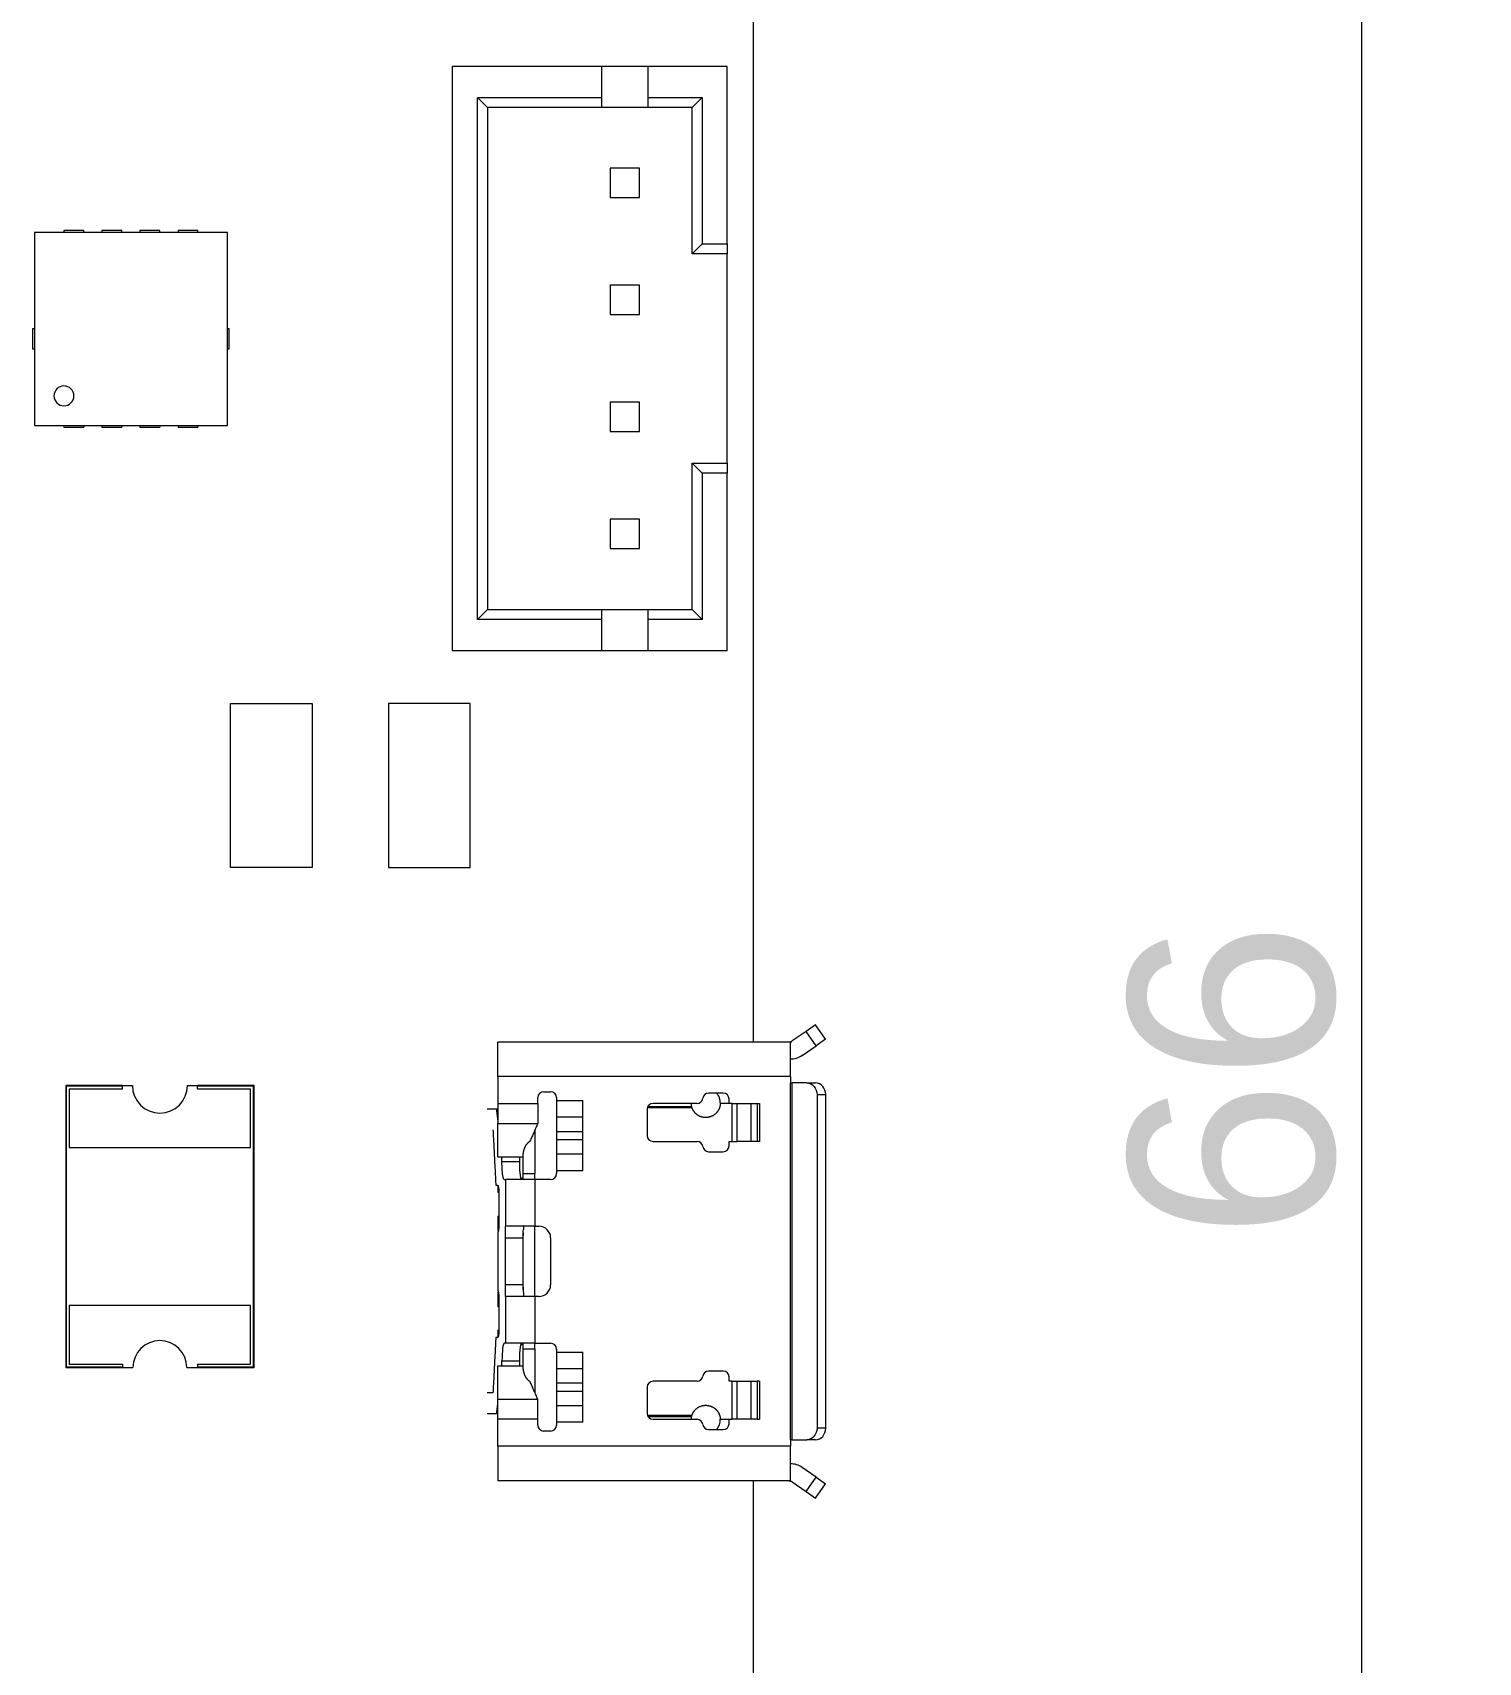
# Model space of a CAD drawing. Header units: millimetres. Extents: x 4 to 289, y 68 to 174.
# Drawn here: x 111.34 to 136.05, y 100.34 to 128.2 of the extents above; entities that cross this region are included whole.
import ezdxf

# ---------------------------------------------------------------- set-up
doc = ezdxf.new("R2010")
doc.units = ezdxf.units.MM
doc.layers.add('1', color=7, linetype='Continuous', true_color=0xffffff)
doc.styles.add('Arial Unicode MS', font='ARIALUNI.TTF')
doc.dimstyles.get("Standard").update_dxf_attribs({"dimtxt": 0.18, "dimasz": 0.18, "dimexe": 0.18, "dimexo": 0.0625, "dimgap": 0.09, "dimtad": 0, "dimtih": 1, "dimtoh": 1, "dimdec": 4, "dimzin": 0, "dimdsep": 46, "dimtxsty": 'Standard', "dimcen": 0.09, "dimadec": 0, "dimazin": 0, "dimtfac": 1, "dimtdec": 4, "dimtofl": 0, "dimtmove": 0, "dimatfit": 3, "dimfxl": 0, "dimtolj": 1, "dimtzin": 0, "dimarcsym": 0})

# ---------------------------------------------------------------- blocks, each defined once
blk = doc.blocks.new('_U1')
at = {"layer": '1', "color": 35, "lineweight": 13}
for p, q in [((119.164, 142.239), (136.051, 142.239)), ((134.051, 142.239), (134.051, 76.239)), ((119.164, 76.239), (136.051, 76.239))]:
    blk.add_line(p, q, dxfattribs=at)
at = {"layer": '1', "color": 35, "lineweight": 18}
for points in [[(134.051, 142.239), (134.989, 138.739), (133.113, 138.739)], [(134.051, 76.239), (133.113, 79.739), (134.989, 79.739)]]:
    blk.add_solid(points, dxfattribs=at)
at = {"layer": '1', "color": 35, "linetype": 'Continuous', "lineweight": 13, "insert": (133.626, 107.57), "char_height": 3.5, "attachment_point": 7, "rotation": 90, "line_spacing_factor": 1.069626, "style": 'Arial Unicode MS'}
blk.add_mtext('\\W1.0000;66', dxfattribs=at)

msp = doc.modelspace()

# ---------------------------------------------------------------- linework, layer by layer
at = {"layer": '1', "color": 155, "linetype": 'Continuous', "lineweight": 18}
for p, q in [((123.664, 110.943), (123.664, 144.739)), ((121.064, 127.619), (118.514, 127.619)), ((118.514, 127.619), (118.514, 117.639)), ((121.864, 127.619), (121.064, 127.619)), ((121.064, 127.619), (121.064, 127.089)), ((121.864, 127.089), (121.864, 127.619)), ((123.214, 127.619), (121.864, 127.619)), ((123.214, 124.589), (123.214, 127.619)), ((119.114, 126.919), (118.944, 127.089)), ((118.944, 118.169), (118.944, 127.089)), ((118.944, 127.089), (121.064, 127.089)), ((121.064, 127.089), (121.064, 126.919)), ((121.864, 126.919), (121.864, 127.089)), ((121.864, 127.089), (122.784, 127.089)), ((122.614, 126.919), (122.784, 127.089)), ((122.784, 127.089), (122.784, 124.589)), ((121.064, 126.919), (119.114, 126.919)), ((119.114, 126.919), (119.114, 118.339)), ((121.864, 126.919), (121.064, 126.919)), ((122.614, 126.919), (121.864, 126.919)), ((122.614, 124.419), (122.614, 126.919)), ((121.214, 125.879), (121.214, 125.379)), ((121.714, 125.879), (121.214, 125.879)), ((121.714, 125.379), (121.714, 125.879)), ((121.214, 125.379), (121.714, 125.379)), ((114.673, 124.784), (111.373, 124.784)), ((111.373, 124.784), (111.373, 121.484)), ((111.878, 124.814), (111.878, 124.784)), ((112.218, 124.814), (111.878, 124.814)), ((112.218, 124.784), (112.218, 124.814)), ((112.868, 124.814), (112.528, 124.814)), ((112.528, 124.814), (112.528, 124.784)), ((112.868, 124.784), (112.868, 124.814)), ((113.518, 124.814), (113.178, 124.814)), ((113.178, 124.814), (113.178, 124.784)), ((113.518, 124.784), (113.518, 124.814)), ((114.168, 124.814), (113.828, 124.814)), ((113.828, 124.814), (113.828, 124.784)), ((114.168, 124.784), (114.168, 124.814)), ((114.673, 121.484), (114.673, 124.784)), ((122.614, 124.419), (122.784, 124.589)), ((122.784, 124.589), (123.214, 124.589)), ((123.214, 124.589), (123.214, 124.419)), ((123.214, 124.419), (122.614, 124.419)), ((123.214, 120.839), (123.214, 124.419)), ((121.714, 123.879), (121.214, 123.879)), ((121.214, 123.879), (121.214, 123.379)), ((121.714, 123.379), (121.714, 123.879)), ((121.214, 123.379), (121.714, 123.379)), ((111.373, 123.134), (111.343, 123.134)), ((111.343, 123.134), (111.343, 122.794)), ((114.703, 123.134), (114.673, 123.134)), ((114.703, 122.794), (114.703, 123.134)), ((111.343, 122.794), (111.373, 122.794)), ((114.673, 122.794), (114.703, 122.794)), ((121.214, 121.879), (121.214, 121.379)), ((121.714, 121.879), (121.214, 121.879)), ((121.714, 121.379), (121.714, 121.879)), ((111.373, 121.484), (114.673, 121.484)), ((111.878, 121.484), (111.878, 121.454)), ((112.218, 121.484), (112.218, 121.454)), ((112.528, 121.484), (112.528, 121.454)), ((112.868, 121.484), (112.868, 121.454)), ((113.178, 121.484), (113.178, 121.454)), ((113.518, 121.484), (113.518, 121.454)), ((113.828, 121.484), (113.828, 121.454)), ((114.168, 121.484), (114.168, 121.454)), ((111.878, 121.454), (112.218, 121.454)), ((112.528, 121.454), (112.868, 121.454)), ((113.178, 121.454), (113.518, 121.454)), ((113.828, 121.454), (114.168, 121.454)), ((121.214, 121.379), (121.714, 121.379)), ((122.614, 118.339), (122.614, 120.839)), ((122.614, 120.839), (123.214, 120.839)), ((122.784, 120.669), (122.614, 120.839)), ((123.214, 120.669), (122.784, 120.669)), ((122.784, 120.669), (122.784, 118.169)), ((123.214, 120.839), (123.214, 120.669)), ((123.214, 117.639), (123.214, 120.669)), ((121.714, 119.879), (121.214, 119.879)), ((121.214, 119.879), (121.214, 119.379)), ((121.714, 119.379), (121.714, 119.879)), ((121.214, 119.379), (121.714, 119.379)), ((119.114, 118.339), (118.944, 118.169)), ((121.064, 118.169), (118.944, 118.169)), ((119.114, 118.339), (121.064, 118.339)), ((121.064, 118.339), (121.864, 118.339)), ((121.064, 118.339), (121.064, 118.169)), ((121.064, 118.169), (121.064, 117.639)), ((121.864, 118.169), (121.864, 118.339)), ((121.864, 118.339), (122.614, 118.339)), ((121.864, 117.639), (121.864, 118.169)), ((122.784, 118.169), (121.864, 118.169)), ((122.784, 118.169), (122.614, 118.339)), ((118.514, 117.639), (121.064, 117.639)), ((121.064, 117.639), (121.864, 117.639)), ((121.864, 117.639), (123.214, 117.639)), ((124.725, 111.24), (124.561, 111.126)), ((124.896, 110.994), (124.725, 111.24)), ((119.296, 110.354), (119.296, 110.944)), ((124.296, 110.944), (119.296, 110.944)), ((124.296, 110.944), (124.307, 110.944)), ((124.296, 110.354), (124.296, 110.944)), ((124.307, 110.955), (124.307, 110.944)), ((124.561, 111.126), (124.325, 110.963)), ((124.896, 110.994), (124.732, 110.88)), ((124.496, 110.716), (124.732, 110.88)), ((119.296, 110.354), (119.296, 109.893)), ((124.296, 110.354), (124.296, 110.244)), ((112.758, 110.199), (111.908, 110.199)), ((111.908, 110.199), (111.908, 105.379)), ((112.878, 110.189), (111.918, 110.189)), ((111.918, 110.189), (111.918, 105.389)), ((112.878, 110.139), (111.968, 110.139)), ((111.968, 110.139), (111.968, 109.139)), ((112.878, 110.199), (112.758, 110.199)), ((112.758, 110.189), (112.758, 110.199)), ((112.878, 110.139), (112.878, 110.199)), ((112.878, 110.199), (113.048, 110.199)), ((113.988, 110.199), (114.158, 110.199)), ((114.278, 110.199), (114.158, 110.199)), ((114.158, 110.139), (114.158, 110.199)), ((115.118, 110.189), (114.158, 110.189)), ((115.068, 110.139), (114.158, 110.139)), ((114.278, 110.199), (114.278, 110.189)), ((115.128, 110.199), (114.278, 110.199)), ((115.068, 109.139), (115.068, 110.139)), ((115.118, 105.389), (115.118, 110.189)), ((115.128, 105.379), (115.128, 110.199)), ((120.076, 110.094), (120.196, 110.094)), ((123.146, 110.069), (122.896, 110.069)), ((124.296, 110.244), (124.321, 110.244)), ((124.574, 110.244), (124.321, 110.244)), ((124.574, 110.244), (124.723, 110.244)), ((119.272, 109.794), (119.109, 109.794)), ((119.296, 109.893), (119.296, 109.549)), ((119.976, 109.893), (119.976, 109.994)), ((119.976, 109.893), (119.976, 109.549)), ((120.296, 109.994), (120.296, 109.944)), ((120.296, 109.944), (120.296, 109.657)), ((120.746, 108.744), (120.746, 109.944)), ((121.846, 109.794), (121.846, 109.344)), ((122.698, 109.894), (121.946, 109.894)), ((123.246, 109.894), (123.096, 109.894)), ((123.246, 109.894), (123.246, 109.969)), ((123.299, 109.894), (123.246, 109.894)), ((123.299, 109.894), (123.386, 109.894)), ((123.299, 109.244), (123.299, 109.894)), ((123.386, 109.894), (123.616, 109.894)), ((123.386, 109.244), (123.386, 109.894)), ((123.616, 109.894), (123.723, 109.894)), ((123.616, 109.894), (123.616, 109.244)), ((123.723, 109.894), (123.766, 109.894)), ((124.748, 110.044), (124.748, 104.344)), ((124.896, 110.044), (124.896, 104.344)), ((120.296, 109.657), (120.296, 109.483)), ((120.296, 109.483), (120.296, 109.204)), ((121.946, 109.244), (122.698, 109.244)), ((123.246, 109.244), (123.299, 109.244)), ((123.246, 109.169), (123.246, 109.244)), ((123.299, 109.244), (123.386, 109.244)), ((123.616, 109.244), (123.386, 109.244)), ((123.723, 109.244), (123.616, 109.244)), ((123.766, 109.244), (123.723, 109.244)), ((111.968, 109.139), (115.068, 109.139)), ((119.296, 108.981), (119.726, 108.981)), ((119.364, 108.894), (119.364, 108.981)), ((119.661, 108.981), (119.661, 108.894)), ((119.726, 108.694), (119.726, 108.99)), ((120.296, 109.204), (120.296, 109.03)), ((120.296, 109.03), (120.296, 108.744)), ((122.896, 109.069), (123.146, 109.069)), ((119.726, 108.594), (119.726, 108.694)), ((119.926, 108.594), (119.926, 108.694)), ((120.296, 108.744), (120.296, 108.694)), ((119.259, 108.494), (119.292, 108.494)), ((119.296, 108.487), (119.296, 108.369)), ((119.926, 108.594), (119.427, 108.594)), ((119.427, 108.594), (119.427, 107.794)), ((119.685, 108.619), (119.726, 108.619)), ((120.196, 108.594), (119.926, 108.594)), ((119.311, 108.369), (119.296, 108.369)), ((119.312, 108.344), (119.312, 107.844)), ((119.296, 107.969), (119.312, 107.969)), ((119.296, 107.969), (119.296, 107.719)), ((119.292, 107.694), (119.292, 106.694)), ((119.423, 106.794), (119.423, 107.594)), ((119.926, 107.794), (119.427, 107.794)), ((119.723, 107.594), (119.723, 106.794)), ((119.726, 106.71), (119.726, 107.678)), ((119.926, 106.594), (119.926, 107.794)), ((119.926, 107.794), (119.996, 107.794)), ((120.196, 107.594), (120.196, 106.794)), ((119.723, 107.319), (119.726, 107.319)), ((119.726, 107.069), (119.723, 107.069)), ((111.968, 106.439), (111.968, 105.439)), ((115.068, 106.439), (111.968, 106.439)), ((115.068, 105.439), (115.068, 106.439)), ((119.296, 106.669), (119.296, 106.419)), ((119.312, 106.544), (119.312, 106.044)), ((119.926, 106.594), (119.427, 106.594)), ((119.427, 106.594), (119.427, 105.794)), ((119.996, 106.594), (119.926, 106.594)), ((119.312, 106.419), (119.296, 106.419)), ((119.292, 105.894), (119.259, 105.894)), ((119.296, 106.019), (119.311, 106.019)), ((119.296, 106.019), (119.296, 105.9)), ((119.926, 105.794), (119.427, 105.794)), ((119.726, 105.769), (119.685, 105.769)), ((119.726, 105.694), (119.726, 105.794)), ((119.726, 105.398), (119.726, 105.694)), ((119.926, 105.694), (119.926, 105.794)), ((119.926, 105.794), (120.196, 105.794)), ((120.296, 105.694), (120.296, 105.644)), ((120.296, 105.644), (120.296, 105.357)), ((120.746, 104.444), (120.746, 105.644)), ((111.908, 105.379), (112.758, 105.379)), ((111.918, 105.389), (112.878, 105.389)), ((111.968, 105.439), (112.878, 105.439)), ((112.758, 105.379), (112.758, 105.389)), ((112.758, 105.379), (112.878, 105.379)), ((112.878, 105.439), (112.878, 105.379)), ((112.878, 105.379), (113.058, 105.379)), ((113.978, 105.379), (114.158, 105.379)), ((114.158, 105.439), (114.158, 105.379)), ((114.158, 105.439), (115.068, 105.439)), ((114.158, 105.389), (115.118, 105.389)), ((114.158, 105.379), (114.278, 105.379)), ((114.278, 105.389), (114.278, 105.379)), ((114.278, 105.379), (115.128, 105.379)), ((119.296, 105.406), (119.726, 105.406)), ((119.364, 105.406), (119.364, 105.494)), ((119.661, 105.494), (119.661, 105.406)), ((120.296, 105.357), (120.296, 105.183)), ((123.146, 105.319), (122.896, 105.319)), ((120.296, 105.183), (120.296, 104.904)), ((121.846, 105.044), (121.846, 104.594)), ((122.698, 105.144), (121.946, 105.144)), ((123.246, 105.144), (123.246, 105.219)), ((123.299, 105.144), (123.246, 105.144)), ((123.299, 105.144), (123.386, 105.144)), ((123.299, 104.494), (123.299, 105.144)), ((123.386, 105.144), (123.616, 105.144)), ((123.386, 104.494), (123.386, 105.144)), ((123.616, 105.144), (123.723, 105.144)), ((123.616, 105.144), (123.616, 104.494)), ((123.766, 105.144), (123.723, 105.144)), ((119.21, 104.944), (119.109, 104.944)), ((119.296, 104.494), (119.296, 104.838)), ((119.976, 104.494), (119.976, 104.838)), ((120.296, 104.904), (120.296, 104.73)), ((119.109, 104.594), (119.272, 104.594)), ((119.296, 104.034), (119.296, 104.494)), ((119.976, 104.394), (119.976, 104.494)), ((120.296, 104.73), (120.296, 104.444)), ((121.946, 104.494), (122.698, 104.494)), ((123.096, 104.494), (123.246, 104.494)), ((123.246, 104.419), (123.246, 104.494)), ((123.246, 104.494), (123.299, 104.494)), ((123.386, 104.494), (123.299, 104.494)), ((123.616, 104.494), (123.386, 104.494)), ((123.723, 104.494), (123.616, 104.494)), ((123.723, 104.494), (123.766, 104.494)), ((120.196, 104.294), (120.076, 104.294)), ((120.296, 104.444), (120.296, 104.394)), ((122.896, 104.319), (123.146, 104.319)), ((119.296, 104.034), (119.296, 103.444)), ((124.296, 104.144), (124.296, 104.034)), ((124.321, 104.144), (124.296, 104.144)), ((124.296, 103.434), (124.296, 104.034)), ((124.321, 104.144), (124.574, 104.144)), ((124.723, 104.144), (124.574, 104.144)), ((124.732, 103.508), (124.496, 103.671)), ((124.28, 103.444), (119.296, 103.444)), ((123.664, 73.739), (123.664, 103.444)), ((124.28, 103.434), (124.28, 103.444)), ((124.28, 103.434), (124.296, 103.434)), ((124.325, 103.425), (124.561, 103.261)), ((124.725, 103.147), (124.896, 103.394)), ((124.732, 103.508), (124.896, 103.394)), ((124.561, 103.261), (124.725, 103.147))]:
    msp.add_line(p, q, dxfattribs=at)
at = {"layer": '1', "color": 155, "linetype": 'Continuous', "lineweight": 13}
for p, q in [((124.732, 110.88), (124.561, 111.126)), ((124.296, 110.354), (119.296, 110.354)), ((124.296, 104.144), (124.296, 110.244)), ((124.321, 104.144), (124.321, 110.244)), ((119.296, 109.893), (119.976, 109.893)), ((120.296, 109.944), (120.746, 109.944)), ((122.611, 109.82), (121.85, 109.82)), ((121.859, 109.842), (122.604, 109.842)), ((123.723, 109.894), (123.723, 109.244)), ((123.766, 109.894), (123.766, 109.244)), ((124.748, 110.044), (124.896, 110.044)), ((119.296, 109.549), (119.976, 109.549)), ((120.746, 109.657), (120.296, 109.657)), ((119.926, 109.437), (119.926, 108.694)), ((120.296, 109.415), (120.746, 109.415)), ((120.746, 109.272), (120.296, 109.272)), ((120.296, 109.03), (120.746, 109.03)), ((119.661, 108.894), (119.364, 108.894)), ((120.746, 108.744), (120.296, 108.744)), ((119.926, 108.594), (119.926, 107.794)), ((119.423, 107.594), (119.723, 107.594)), ((119.723, 106.794), (119.423, 106.794)), ((119.926, 106.594), (119.926, 105.794)), ((119.926, 105.694), (119.926, 104.952)), ((120.296, 105.644), (120.746, 105.644)), ((119.364, 105.494), (119.661, 105.494)), ((120.746, 105.357), (120.296, 105.357)), ((120.296, 105.115), (120.746, 105.115)), ((123.723, 105.144), (123.723, 104.494)), ((123.766, 105.144), (123.766, 104.494)), ((119.296, 104.838), (119.976, 104.838)), ((120.746, 104.972), (120.296, 104.972)), ((119.976, 104.494), (119.296, 104.494)), ((120.296, 104.73), (120.746, 104.73)), ((121.85, 104.567), (122.611, 104.567)), ((121.859, 104.545), (122.604, 104.545)), ((120.746, 104.444), (120.296, 104.444)), ((124.896, 104.344), (124.748, 104.344)), ((124.296, 104.034), (119.296, 104.034)), ((124.561, 103.261), (124.732, 103.508))]:
    msp.add_line(p, q, dxfattribs=at)
at = {"layer": '1', "color": 155, "linetype": 'Continuous', "lineweight": 18}
for centre, radius, start, end in [((111.878, 121.989), 0.17, 0, 180), ((111.878, 121.989), 0.17, 0, 180), ((111.878, 121.989), 0.17, 180, 0), ((111.878, 121.989), 0.17, 180, 0), ((124.296, 111.004), 0.05, 282.5225, 304.7248), ((124.296, 111.004), 0.35, 270, 304.7248), ((113.518, 110.199), 0.47, 180, 270), ((113.518, 110.199), 0.47, 270, 0), ((120.076, 109.994), 0.1, 90, 180), ((120.196, 109.994), 0.1, 0, 90), ((122.896, 109.969), 0.1, 90, 172.8192), ((123.146, 109.969), 0.1, 0, 90), ((121.946, 109.794), 0.1, 90, 180), ((122.698, 109.994), 0.1, 270, 352.8192), ((121.946, 109.344), 0.1, 180, 270), ((122.698, 109.144), 0.1, 7.1808, 90), ((122.896, 109.169), 0.1, 187.1808, 270), ((123.146, 109.169), 0.1, 270, 0), ((120.196, 108.694), 0.1, 270, 0), ((119.996, 107.594), 0.2, 0, 90), ((119.996, 106.794), 0.2, 270, 0), ((113.518, 105.379), 0.46, 360, 180), ((120.196, 105.694), 0.1, 0, 90), ((122.896, 105.219), 0.1, 90, 172.8192), ((123.146, 105.219), 0.1, 0, 90), ((121.946, 105.044), 0.1, 90, 180), ((122.698, 105.244), 0.1, 270, 352.8192), ((121.946, 104.594), 0.1, 180, 270), ((122.698, 104.394), 0.1, 7.1808, 90), ((122.846, 104.484), 0.25, 318.7009, 2.2924), ((120.076, 104.394), 0.1, 180, 270), ((120.196, 104.394), 0.1, 270, 0), ((122.896, 104.419), 0.1, 187.1808, 270), ((123.146, 104.419), 0.1, 270, 0), ((124.296, 103.384), 0.35, 55.2752, 90), ((124.296, 103.384), 0.05, 55.2752, 90)]:
    msp.add_arc(centre, radius, start, end, dxfattribs=at)
for centre, major_axis, ratio, start_param, end_param in [((124.723, 110.044), (0, 0.2), 0.86867, 4.712389, 6.283185), ((122.846, 109.904), (0.25, 0), 1, 3.141593, 3.389529), ((122.846, 104.484), (0.25, 0), 1, 2.893657, 3.141593), ((124.723, 104.344), (0, 0.2), 0.86867, 3.141593, 4.712389)]:
    msp.add_ellipse(centre, major_axis=major_axis, ratio=ratio, start_param=start_param, end_param=end_param, dxfattribs=at)
for points, degree in [([(114.723, 116.729), (116.123, 116.729)], 1), ([(114.723, 115.329), (114.723, 116.729)], 1), ([(116.123, 116.729), (116.123, 113.929)], 1), ([(117.423, 116.729), (117.423, 115.329)], 1), ([(118.823, 116.729), (117.423, 116.729)], 1), ([(118.823, 113.929), (118.823, 116.729)], 1), ([(114.723, 113.929), (114.723, 115.329)], 1), ([(117.423, 115.329), (117.423, 113.929)], 1), ([(116.123, 113.929), (114.723, 113.929)], 1), ([(117.423, 113.929), (118.823, 113.929)], 1), ([(119.296, 109.794), (119.272, 109.794)], 1), ([(119.296, 109.611), (119.272, 109.794)], 1), ([(119.296, 108.981), (119.296, 109.549)], 1), ([(119.976, 109.549), (119.842, 109.249)], 1), ([(119.21, 109.444), (119.259, 108.494)], 1), ([(119.403, 108.594), (119.387, 108.595), (119.364, 108.767), (119.364, 108.894)], 2), ([(119.661, 108.894), (119.661, 108.769), (119.684, 108.595), (119.7, 108.594)], 2), ([(119.292, 108.494), (119.3, 108.493), (119.312, 108.407), (119.312, 108.344)], 2), ([(119.403, 108.594), (119.427, 108.594)], 1), ([(119.312, 107.844), (119.312, 107.781), (119.3, 107.694), (119.292, 107.694)], 2), ([(119.423, 107.594), (119.423, 107.653), (119.427, 107.703)], 2), ([(119.427, 107.703), (119.427, 107.745), (119.427, 107.793), (119.427, 107.794)], 2), ([(119.726, 107.689), (119.723, 107.644), (119.723, 107.594)], 2), ([(119.726, 107.689), (119.726, 107.691), (119.726, 107.694), (119.726, 107.696)], 3), ([(119.727, 107.698), (119.728, 107.712), (119.729, 107.725), (119.731, 107.736)], 3), ([(119.731, 107.794), (119.731, 107.793), (119.731, 107.736)], 2), ([(119.427, 106.684), (119.423, 106.734), (119.423, 106.794)], 2), ([(119.723, 106.794), (119.723, 106.743), (119.726, 106.698)], 2), ([(119.292, 106.694), (119.3, 106.693), (119.312, 106.607), (119.312, 106.544)], 2), ([(119.427, 106.594), (119.427, 106.594), (119.427, 106.641), (119.427, 106.684)], 2), ([(119.726, 106.698), (119.726, 106.691)], 1), ([(119.727, 106.689), (119.729, 106.668), (119.731, 106.651)], 2), ([(119.731, 106.651), (119.731, 106.594), (119.731, 106.594)], 2), ([(119.259, 105.894), (119.21, 104.944)], 1), ([(119.312, 106.044), (119.312, 105.981), (119.3, 105.894), (119.292, 105.894)], 2), ([(119.427, 105.794), (119.403, 105.794)], 1), ([(119.7, 105.794), (119.684, 105.792), (119.661, 105.62), (119.661, 105.494)], 2), ([(119.296, 104.838), (119.296, 105.406)], 1), ([(119.976, 104.838), (119.845, 105.137)], 1), ([(119.272, 104.594), (119.296, 104.776)], 1), ([(119.296, 104.594), (119.272, 104.594)], 1)]:
    msp.add_open_spline(points, degree=degree, dxfattribs=at)
for points, degree, knots in [([(123.096, 109.894), (123.096, 109.91), (123.095, 109.939), (123.086, 109.976), (123.071, 110.017), (123.053, 110.047), (123.036, 110.067), (123.033, 110.069)], 3, [0, 0, 0, 0, 0.264629, 0.471068, 0.619311, 0.955071, 1, 1, 1, 1]), ([(124.574, 110.244), (124.62, 110.244), (124.665, 110.222), (124.729, 110.148), (124.748, 110.096), (124.748, 110.044)], 3, [0, 0, 0, 0, 0.5, 0.5, 1, 1, 1, 1]), ([(122.611, 109.82), (122.609, 109.824), (122.608, 109.828), (122.606, 109.835), (122.605, 109.839), (122.604, 109.842)], 3, [0, 0, 0, 0, 0.5, 0.5, 1, 1, 1, 1]), ([(123.096, 109.894), (123.091, 109.8), (123.029, 109.733), (122.976, 109.676), (122.898, 109.659), (122.808, 109.639), (122.724, 109.685), (122.645, 109.729), (122.611, 109.82)], 2, [0, 0, 0, 0.25, 0.25, 0.5, 0.5, 0.75, 0.75, 1, 1, 1]), ([(119.726, 108.99), (119.727, 109.065), (119.752, 109.13), (119.783, 109.209), (119.842, 109.249)], 2, [0, 0, 0, 0.5, 0.5, 1, 1, 1]), ([(119.726, 108.694), (119.726, 108.694), (119.748, 108.694), (119.822, 108.694), (119.874, 108.694), (119.926, 108.694)], 3, [0, 0, 0, 0, 0.5, 0.5, 1, 1, 1, 1]), ([(119.403, 105.794), (119.393, 105.794), (119.383, 105.761), (119.368, 105.65), (119.364, 105.572), (119.364, 105.494)], 3, [0, 0, 0, 0, 0.5, 0.5, 1, 1, 1, 1]), ([(119.926, 105.694), (119.874, 105.694), (119.822, 105.694), (119.748, 105.694), (119.726, 105.694), (119.726, 105.694)], 3, [0, 0, 0, 0, 0.500591, 0.500591, 1, 1, 1, 1]), ([(119.845, 105.137), (119.785, 105.175), (119.753, 105.256), (119.727, 105.32), (119.726, 105.398)], 2, [0, 0, 0, 0.5, 0.5, 1, 1, 1]), ([(122.604, 104.545), (122.605, 104.549), (122.606, 104.552), (122.608, 104.56), (122.609, 104.564), (122.611, 104.567)], 3, [0, 0, 0, 0, 0.5, 0.5, 1, 1, 1, 1]), ([(122.611, 104.567), (122.644, 104.656), (122.804, 104.747), (122.898, 104.728), (122.973, 104.713), (123.029, 104.655), (123.091, 104.59), (123.096, 104.494)], 2, [0, 0, 0, 0.25, 0.5, 0.5, 0.75, 0.75, 1, 1, 1]), ([(124.748, 104.344), (124.748, 104.291), (124.729, 104.239), (124.665, 104.165), (124.62, 104.144), (124.574, 104.144)], 3, [0, 0, 0, 0, 0.5, 0.5, 1, 1, 1, 1])]:
    msp.add_open_spline(points, degree=degree, knots=knots, dxfattribs=at)

# ---------------------------------------------------------------- dimensions: what is measured, and where the dimension line sits
at = {"layer": '1', "color": 35, "linetype": 'Continuous', "lineweight": 13}
dim = msp.add_linear_dim(base=(134.051, 76.239), p1=(119.164, 142.239), p2=(119.164, 76.239), angle=90, dimstyle='Standard', override={"dimtxt": 3.5, "dimasz": 3.5, "dimexe": 2, "dimexo": 0, "dimgap": 1.75, "dimtad": 1, "dimtih": 0, "dimtoh": 0, "dimdec": 1, "dimlfac": 1, "dimzin": 8, "dimdsep": 46, "dimlunit": 2, "dimtxsty": 'Arial Unicode MS', "dimsah": 1, "dimse1": 0, "dimse2": 0, "dimsd1": 0, "dimsd2": 0, "dimclrd": 35, "dimclre": 35, "dimclrt": 35, "dimtol": 0, "dimtm": -0.1, "dimtfac": 1, "dimtdec": 2, "dimtofl": 1, "dimtmove": 0, "dimatfit": 2, "dimtzin": 8, "dimlwd": 13, "dimlwe": 13}, dxfattribs=at)
dim.commit()
dim.dimension.update_dxf_attribs({"geometry": '_U1', "text_midpoint": (134.051, 109.239), "dimtype": 160})

doc.saveas('drawing.dxf')
